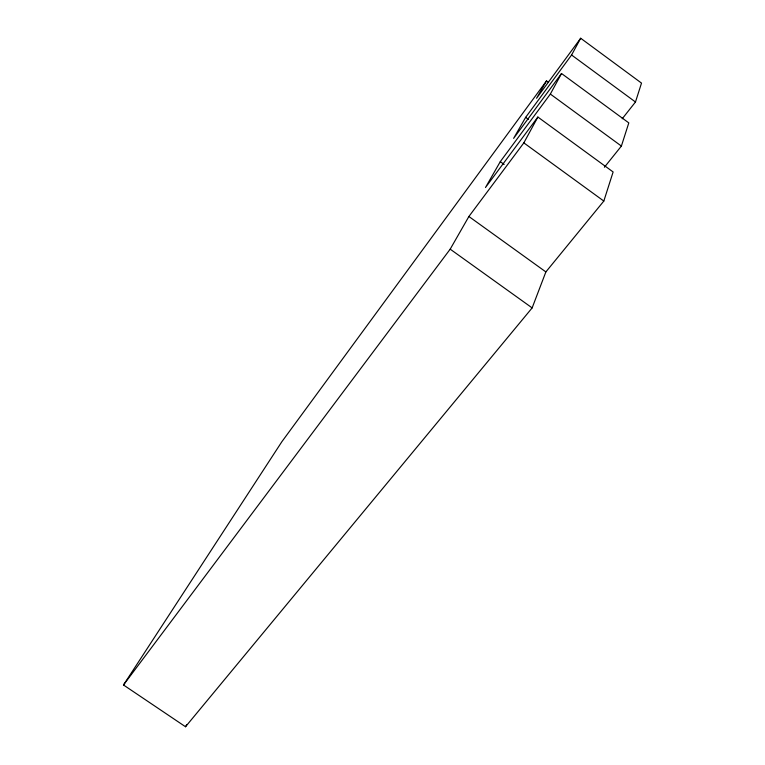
<?xml version="1.0" encoding="UTF-8"?>
<svg xmlns="http://www.w3.org/2000/svg" width="765" height="765" viewBox="0 0 765 765"><rect width="100%" height="100%" fill="white"/><g stroke="black" fill="none" stroke-linecap="round" stroke-linejoin="round"><path stroke-width="1.15" d="M548.438 82.266L546.526 80.861L281.855 441.721L123.49 684.981L185.522 726.75L532.144 307.903L545.875 271.919L603.824 201.061L613.119 171.962L537.872 117.045L485.479 187.521L500.291 161.635L550.351 94.066L561.52 73.507L628.801 122.888L621.39 146.067L604.407 167.239M622.213 118.766L635.476 102.003L641.51 83.098L580.683 38.25L536.561 98.264L546.526 80.861M123.49 684.981L450.193 249.161L468.888 216.495L523.834 142.873L537.872 117.045M561.52 73.507L513.611 138.369L525.641 117.351L571.579 55.004L580.683 38.25M185.522 726.75L186.698 724.665M450.193 249.161L532.144 307.903M468.888 216.495L545.875 271.919M523.834 142.873L603.824 201.061M500.291 161.635L504.164 164.437M525.641 117.351L528.5 119.436M550.351 94.066L621.39 146.067M571.579 55.004L635.476 102.003"/></g></svg>
